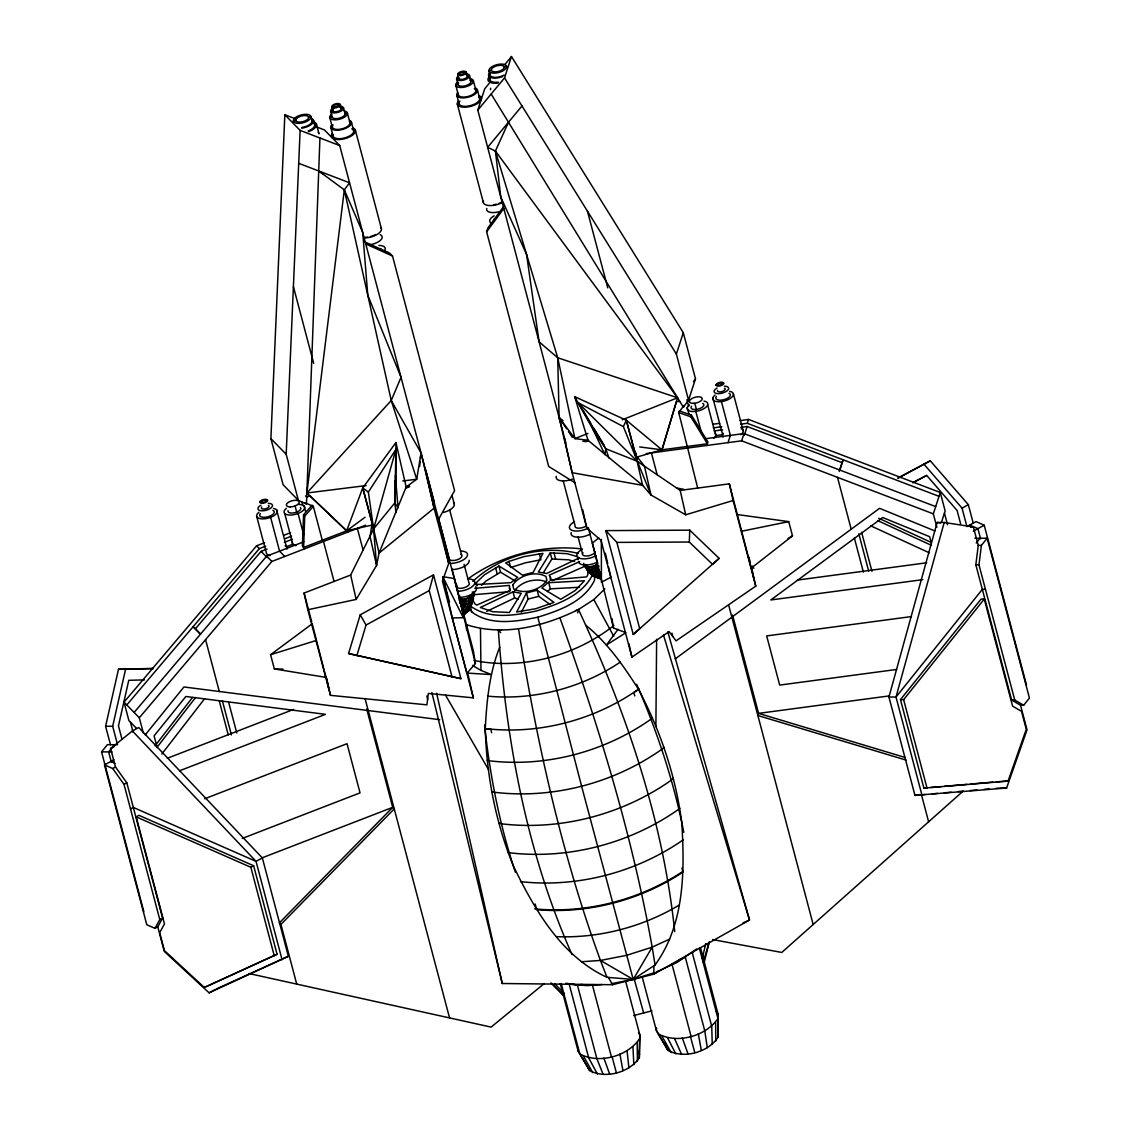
<?xml version="1.0" encoding="UTF-8"?>
<svg xmlns="http://www.w3.org/2000/svg" width="1131" height="1131" viewBox="0 0 1131 1131"><rect width="100%" height="100%" fill="white"/><g stroke="black" fill="none" stroke-linecap="round" stroke-linejoin="round"><path stroke-width="1.5" d="M653.888 965.803L653.817 974.13L612.606 984.719L502.263 983.518L431.872 692.511M655.895 726.611L656.63 639.284M560.255 983.617L577.998 1050.685L589.576 1070.548C605.339 1079.172 629.43 1072.612 639.326 1057.768L639.807 1034.808L625.613 981.157M642.196 976.901L656.39 1030.553L667.969 1050.416C683.746 1059.026 707.836 1052.48 717.733 1037.636L718.213 1014.677L700.471 947.608M639.326 1057.768L639.807 1034.808L638.563 1032.603M611.263 983.716L633.204 979.432L655.061 964.983C684.707 924.225 684.736 871.082 681.809 822.93C675.773 776.191 660.476 730.81 638.45 689.231C623.534 665.848 607.446 642.634 585.618 625.118M396.006 512.64L394.804 502.913L395.935 449.403L368.367 492.084L373.598 528.926L376.566 565.472L356.152 599.43L307.83 609.736L304.069 593.054L350.652 575.043L373.598 528.926L395.935 449.403M394.719 494.049L395.044 480.322M334.069 581.447L323.494 541.495L322.278 540.25L313.329 506.434L312.114 505.189L303.546 514.732L302.387 546.216L304.833 548.719M319.932 137.996L306.473 504.044L305.243 502.786L313.329 506.434L304.762 515.99L303.603 547.461L349.861 529.577M689.754 530.17L719.16 558.375L712.544 564.341L689.288 542.032L689.754 530.17L605.764 530.609L633.233 634.434L639.722 628.794L616.876 542.399L605.764 530.609M306.473 504.044L298.386 500.383L283.103 484.732L270.903 438.63L284.842 114.754L296.393 119.179M298.386 500.383L286.185 454.28L300.125 130.404L284.842 114.754M368.367 492.084L362.754 487.913L373.598 528.926L394.804 502.913L395.977 481.014L395.935 442.56L362.754 487.913L346.623 530.821L347.839 532.079M473.253 600.914L473.536 596.56L472.32 591.951M510.024 591.046L509.374 585.406L474.751 588.318M579.666 561.669L549.185 575.184L550.415 577.39L550.26 579.949L586.621 576.895L587.724 574.944L588.106 569.133M594.765 575.665L594.468 580.401C583.978 601.848 559.209 610.613 537.833 617.187C516.358 621.583 490.571 626.107 471.726 611.928L469.436 607.856M578.153 1048.126L577.998 1050.685L587.187 1066.377M656.56 1027.994L656.39 1030.553L667.969 1050.416M717.733 1037.636L718.213 1014.677L716.347 1011.368M499.704 647.186C489.341 673.016 486.74 701.008 485.27 728.562C486.57 775.583 495.675 822.562 513.446 866.162C534.709 909.734 561.061 956.077 606.979 977.325L633.204 979.432L654.58 972.589M459.667 601.07C461.547 603.389 473.96 606.81 470.878 602.144M597.62 563.62L596.73 564.482L597.352 565.938L591.824 569.543L587.342 569.953L587.555 567.748M419.629 466.538L420.152 461.434M420.506 458.041L421.043 452.937L391.241 400.501L344.319 189.852L318.716 170.965L322.802 173.863M460.685 599.458L459.808 599.656L459.327 597.62C460.317 602.851 469.393 602.201 472.673 599.402L472.362 598.129M298.711 163.302L349.564 182.798L344.319 189.852L306.883 492.989L346.623 530.821L372.693 524.925L362.754 487.913M975.827 564.779L978.244 545.411L973.367 526.975L944.201 522.465L937.118 522.451L888.938 697.007L914.951 795.362L1006.604 788.01L1027.033 729.834L1020.53 705.235L1011.609 700.018L975.827 564.779L978.965 564.779L1014.747 700.018L1023.682 705.249L1029.436 698.053L987.151 538.229L974.908 538.229M978.965 564.779L981.397 545.411L987.151 538.229M466.523 629.67L466.58 625.061L339.724 145.588L324.441 129.924L316.199 126.771M307.83 609.736L330.492 695.353L426.91 704.839L428.38 693.43L473.338 697.855L467.725 672.945M459.285 600.49L459.497 599.034M472.023 603.841L472.744 598.751M578.012 402.65L637.163 461.236L680.198 490.402L729.354 483.842L733.114 500.51L685.697 514.803L650.961 494.996L623.365 426.599L578.012 402.65L605.764 448.738L604.887 454.676L593.464 430.303L574.661 396.656L626.305 420.223L661.988 449.827L661.437 451.538M371.915 524.402L370.063 536.617L376.566 565.472L379.055 553.031L406.17 487.009L416.717 479.233L421.043 452.937L434.092 508.158L448.724 563.478L442.433 581.051L473.338 697.855M709.349 941.727L704.09 962.933M110.47 744.707L105.593 726.272L118.486 669.298L153.208 668.407M117.101 743.039L112.676 726.272L125.569 669.312L153.335 668.591M601.084 579.1L593.733 576.4L593.789 575.425M577.672 612.917L578.492 609.51L593.817 599.571L604.887 588.883M702.266 958.183L705.815 943.622M452.075 676.988L429.229 590.594L433.498 574.845L360.224 614.812L348.588 653.548L460.967 678.671L433.498 574.845M944.201 522.465L896.006 697.021L922.034 795.376M703.228 962.255L709.109 942.264M356.845 655.683L366.048 625.047L429.229 590.594M598.271 577.545L598.002 578.422L600.179 572.201L596.221 569.741L594.015 565.967L589.067 566.928L585.278 565.26L587.342 569.953M751.253 566.603L755.762 586.141L676.041 640.853L669.1 631.607L631.918 657.125L601.013 540.335L586.791 528.021L572.159 472.701L563.181 432.848L477.791 110.117L484.732 88.769L489.186 83.397M477.791 110.117L504.539 77.912L511.481 56.55L683.294 332.726L695.494 378.828L688.553 400.19L683.364 407.245L491.165 94.014M575.184 482.909L548.705 466.467L486.627 231.855L487.899 227.939L504.073 205.941M636.004 454.153L636.301 453.262M688.553 400.19L676.366 354.074L683.294 332.726M683.364 407.245L683.93 405.534L678.741 412.589L697.7 488.069M690.857 416.83L691.409 415.119L679.293 410.878L678.741 412.589L690.857 416.83L707.384 443.762L658.567 450.294M706.833 445.473L707.949 442.051L691.409 415.119M728.011 442.645L730.372 435.378L721.422 401.576M646.183 453.588L741.639 440.821L744 433.569L935.69 506.589M740.508 424.224L747.322 423.305L748.566 419.46L940.271 492.494L945.148 510.943L941.43 522.395M744.297 435.308L747.153 426.514L842.044 462.664L839.188 471.457M839.838 470.086L843.175 459.822L842.044 462.664M936.878 527.272L933.329 513.856L940.271 492.494M1008.074 781.069L1026.269 729.283L1021.519 711.328L1012.584 706.112L984.267 599.062L981.114 599.048L900.474 699.622L923.886 788.109L1008.074 781.069L996.312 781.818M472.065 603.36L469.874 608.224L462.296 604.802L460.967 603.926L461.674 599.161L459.709 598.299L458.875 595.118M467.895 609.948L471.684 602.781M469.874 608.224L471.542 604.194L472.207 594.312L472.673 599.402M366.161 485.567L306.883 492.989L391.241 400.501L401.038 377.302L367.787 295.177L362.726 232.505L344.319 189.852M636.711 456.217L644.458 466.142L650.961 494.996L642.606 485.34L636.202 457.263L661.988 449.827L677.568 397.787L557.71 357.749L539.105 341.845L526.565 254.404L500.793 197.048L495.42 151.059L508.483 122.233L506.985 125.414M623.365 426.599L626.305 420.223L636.258 457.249M526.481 592.927L516.697 611.984L535.684 608.732L553.992 602.399L537.154 590.198L526.481 592.927L528.106 599.077L521.334 612.267M113.863 759.806L104.504 764.909L146.79 924.748L154.975 928.339L159.782 919.588L162.595 918.061L126.813 782.822L115.489 766.988L110.612 748.552L132.384 730.951L138.689 727.516L262.35 857.934L288.377 956.289L209.094 992.834L164.278 951.397L157.774 926.812L162.595 918.061M438.588 519.27L454.591 490.642L392.514 256.03L389.714 253.16L364.521 241.78M459.384 596.815L459.865 595.952M476.321 582.635L475.218 584.586L510.943 582.663L517.715 577.361L498.927 566.051L484.379 574.859L476.321 582.635L477.141 585.717M473.536 596.56L474.638 594.609L473.832 591.541M514.407 591.103C520.811 581.348 535.938 577.489 546.513 581.885M549.482 581.32L541.919 587.993L560.707 599.303L575.255 590.495L584.416 580.769L548.705 582.691L550.33 588.841L547.475 591.584M592.842 574.265C582.352 595.712 557.583 604.477 536.207 611.037C514.732 615.434 488.945 619.958 470.1 605.778L471.726 611.928M561.174 983.489L579.807 1053.894C598.681 1064.299 627.691 1056.51 639.552 1038.654M658.256 1033.847C677.186 1044.238 706.027 1036.222 717.959 1018.508L699.34 948.004M581.433 961.746L600.448 960.445L633.204 979.432L652.177 947.156L669.679 939.083M625.712 632.809L606.428 645.023L618.091 629.26M578.252 559.746L577.446 556.664L566.942 553.653L550.246 552.875L538.328 572.074L546.626 573.502L579.256 557.866M543.615 572.314L551.871 559.025L550.246 552.875M587.017 569.402C589.689 578.153 596.56 569.967 599.077 566.108M469.832 607.262C470.383 613.893 464.657 611.291 462.395 607.587L464.657 603.53L464.728 599.161L471.669 595.966M467.273 611.829L470.242 607.799M486.627 231.855L503.818 208.472M693.416 381.642L695.494 378.828M155.018 745.852L192.44 697.516M157.096 747.238L195.578 697.516M161.804 754.038L204.612 698.746M143.849 911.713L101.564 751.889L107.318 744.707L117.553 744.707M114.401 744.707L108.647 751.889L111.347 762.096M976.237 543.021L980.068 538.229M900.474 699.622L903.627 699.637L984.267 599.062M145.291 734.853L183.929 686.969L439.719 719.684M504.794 64.608L511.481 56.55M521.999 105.961L487.645 147.341L495.42 151.059L677.568 397.787L622.163 419.827M136.54 728.392L128.906 720.574L124.028 702.125L256.567 545.821L264.64 542.696M126.771 704.952L259.324 548.634L265.785 546.146M200.357 633.728L195.465 628.723L261.077 551.348L267.057 549.03M134.108 712.459L266.662 556.155L303.772 541.791M143.298 732.874L139.311 717.775L271.85 561.471L365.596 525.208M475.43 663.501L466.962 673.27L452.315 617.95L442.772 576.669L454.266 578.521L475.43 663.501L473.366 650.876L466.58 625.061M296.718 984.097L280.926 924.409L394.238 808.905L392.711 807.336L366.698 708.981M472.857 581.419C499.987 555.731 542.088 544.364 578.379 553.441M481.41 585.448L486.005 581.009L500.552 572.201L515.015 580.896M613.921 625.457C575.594 655.839 522.211 670.216 474.03 660.476M652.446 717.775L651.018 719.16C604.562 751.945 545.552 767.525 489.016 760.767L487.15 760.23M663.954 747.223L661.805 749.302C613.822 783.175 552.847 799.264 494.445 792.28L491.646 791.474M673.284 778.269L671.319 780.164C622.587 814.518 560.693 830.861 501.386 823.806L498.813 823.071M679.816 808.241L678.883 809.132C630.221 843.486 568.384 859.814 509.134 852.732L507.932 852.378M691.847 952.981L694.165 950.733M696.753 948.881L677.045 962.467L656.22 972.066M962.849 791.361L781.761 952.458L712.629 939.564M633.233 634.434L719.16 558.375M461.561 610.57L465.293 606.485L466.41 598.836M462.438 611.942C466.693 608.945 469.308 603.502 468.05 598.313M463.173 614.557L463.922 615.066L463.639 614.105C469.04 610.302 472.362 603.403 470.779 596.829M463.668 614.995L466.933 611.277M463.922 615.066L467.372 611.758M594.058 576.329L589.873 573.106L593.733 576.4L595.33 575.057L598.921 569.713L595.5 565.274L596.73 564.482M544.28 983.546L491.108 1027.104L248.834 973.508M598.78 537.974L592.333 543.064L613.511 628.044L625.542 632.54M737.483 514.577L788.731 521.631L792.492 535.854L751.253 568.144L729.354 483.842M270.578 654.708L312.213 623.789L325.968 677.37L274.338 668.93L270.578 654.708L316.213 640.485M365.044 517.263L346.623 530.821L309.979 495.873M675.15 658.949L879.565 508.314L934.955 530.962M658.61 970.963L653.817 974.13L749.514 920.012L667.827 631.918M469.068 578.082C501.57 555.151 542.852 544.251 582.408 548.987M620.311 662.087C581.871 687.931 533.874 700.57 487.715 696.145M636.626 684.269L638.775 689.019C594.652 720.15 538.596 734.952 484.888 728.534L484.591 725.084M638.874 689.246L633.798 692.554L634.788 695.918M683.237 839.838C636.442 872.383 577.277 887.976 520.543 881.629M683.152 871.238C640.005 899.894 586.296 913.834 534.666 908.872M682.771 872.241C640.344 900.29 587.696 914.131 536.971 909.677M679.123 905.139C642.549 927.024 599.02 938.405 556.41 936.652M788.067 538.427L792.492 535.854M110.612 748.552L114.401 746.474M104.504 764.909L112.69 768.515L115.489 766.988M159.782 919.588L124.014 784.363L126.813 782.822M130.517 808.948L133.317 807.421L256.044 861.37L282.071 959.724M136.172 816.865L138.972 815.338L253.641 865.752L277.053 954.239L204.315 987.49L164.433 950.62L159.683 932.665L164.49 923.914L136.172 816.865L250.842 867.279L274.253 955.766M897.957 478.159L930.304 460.812L968.348 504.695L973.226 523.13M262.35 857.934L256.044 861.37L132.384 730.951M250.842 867.279L253.641 865.752M154.975 928.339L157.774 926.812M1026.496 685.033L984.21 525.208L976.025 521.603L966.92 526.579L962.043 508.13L968.348 504.695M973.31 531.16L984.21 525.208M204.315 987.49L277.053 954.239M209.094 992.834L215.399 989.385M898.141 477.989L930.304 460.812M913.989 482.131L926.388 475.515M912.731 482.824L926.685 475.388L957.095 510.477L960.615 523.809M513.007 591.866L480.378 607.488L492.692 611.701L509.388 612.493L521.306 593.294L513.007 591.866L514.633 598.002L518.337 599.077M486.669 611.404L514.633 598.002M509.035 561.386L505.642 562.955L522.48 575.17L533.153 572.427L542.937 553.384L523.95 556.622L509.035 561.386L510.661 567.536L525.576 562.771L540.887 559.774L539.261 553.639M594.015 565.967L595.5 565.274M466.071 624.538C503.323 636.923 544.35 626.348 578.492 609.51C625.924 711.342 663.063 819.438 674.726 931.647M678.784 960.12L685.937 956.826M216.982 988.664L288.377 956.289M552.409 580.627L584.501 566.405L588.417 571.339M743.067 922.882L749.514 920.012L663.473 635M309.852 495.83L306.727 497.159L305.497 495.915M575.439 610.74L578.492 609.51M587.936 433.427L574.901 438.616L559.11 417.48L557.71 357.749L495.42 151.059M284.008 535.203L290.469 532.715M285.139 538.653L291.6 536.151M284.348 542.343L292.42 539.233M285.125 545.891A10.631 4.708 -14.8 0 1 286.397 546.725L292.858 544.237L284.715 513.502M167.374 758.251L293.579 709.42M179.589 770.762L325.474 714.34L185.866 696.484L154.099 735.857L157.223 747.704M204.697 798.755L347.019 743.689L360.04 792.873L242.246 838.439M261.841 857.962L392.711 807.336L279.399 922.854L280.926 924.409M409.648 486.655L406.368 487.913L395.935 442.56M550.005 604.477L538.78 596.334L528.106 599.077M559.972 618.049C598.624 725.282 632.031 834.819 652.177 947.156L626.659 955.313L600.448 960.445C561.273 853.212 536.617 741.229 518.493 628.709M406.17 487.009L409.507 486.019M333.914 106.272L331.765 106.823L332.783 110.668L330.634 111.22L332.161 116.988A6.645 2.941 -14.8 0 0 340.092 117.963A6.645 2.941 -14.8 0 0 344.658 112.987M338.211 105.169A2.22 0.975 -14.8 0 0 334.804 105.169A2.22 0.975 -14.8 0 0 335.172 106.823A2.22 0.975 -14.8 0 0 338.211 105.169L340.36 104.618L341.378 108.463L343.513 107.912L345.04 113.68L347.401 113.072L349.946 122.671L351.444 122.289L353.678 130.744M459.879 73.925L457.73 74.476L458.748 78.322L456.599 78.873L458.126 84.627L455.765 85.235L458.309 94.848L456.797 95.23L459.03 103.684M464.162 72.822A2.22 0.975 -14.8 0 0 460.755 72.822A2.22 0.975 -14.8 0 0 461.137 74.476A2.22 0.975 -14.8 0 0 464.162 72.822L466.311 72.271L467.329 76.116L469.478 75.565L471.005 81.333L473.366 80.725L475.897 90.324L477.409 89.943L479.643 98.397M293.367 121.088L295.728 120.494M308.607 117.186A6.645 2.941 -14.8 0 0 298.386 117.172A6.645 2.941 -14.8 0 0 299.517 122.148A6.645 2.941 -14.8 0 0 308.607 117.186L310.968 116.578L312.085 120.805L313.598 120.409L314.715 124.636M491.349 70.249L488.988 70.857L490.105 75.084L488.606 75.466L489.723 79.693M504.228 66.941A6.645 2.941 -14.8 0 0 494.007 66.927A6.645 2.941 -14.8 0 0 495.124 71.917A6.645 2.941 -14.8 0 0 504.228 66.941L506.589 66.333A9.09 4.029 -14.8 0 0 492.621 66.319A9.09 4.029 -14.8 0 0 494.162 73.133A9.09 4.029 -14.8 0 0 506.589 66.333M332.161 116.988L329.8 117.582L332.344 127.195L330.846 127.577L333.079 136.031M259.833 502.291L261.558 501.853M265.856 500.75A2.22 0.975 -14.8 0 0 262.449 500.75A2.22 0.975 -14.8 0 0 262.816 502.404A2.22 0.975 -14.8 0 0 265.856 500.75L267.566 500.312A3.987 1.767 -14.8 0 0 261.431 500.298A3.987 1.767 -14.8 0 0 262.109 503.281A3.987 1.767 -14.8 0 0 267.566 500.312M715.965 385.148L717.69 384.71M721.988 383.607A2.22 0.975 -14.8 0 0 718.581 383.607A2.22 0.975 -14.8 0 0 718.948 385.261A2.22 0.975 -14.8 0 0 721.988 383.607L723.699 383.169A3.987 1.767 -14.8 0 0 717.563 383.155A3.987 1.767 -14.8 0 0 718.242 386.138A3.987 1.767 -14.8 0 0 723.699 383.169M633.671 1015.553L651.993 1010.845M582.875 441.415L588.007 440.298L642.606 485.34L572.159 472.701L559.11 417.48L563.082 420.718M741.484 531.259L788.731 521.631M584.784 441.684L588.29 441.189L574.661 396.656L576.457 399.611M712.799 424.252L719.613 423.333M740.056 420.605L748.566 419.46M713.265 427.857L721.776 426.726M714.071 430.939L722.582 429.794M740.833 427.362L747.153 426.514M704.825 438.8L744 433.569M797.355 580.076L926.685 562.786M922.882 579.638L770.833 599.953L882.717 517.517L929.611 536.688L931.407 543.46M911.487 616.565L766.677 635.919L779.683 685.089L896.586 669.467M889.079 695.933L758.576 713.378L757.869 715.513L906.087 760.103M402.777 480.986L416.717 479.233L391.241 400.501M572.06 954.677C526.664 852.562 506.207 741.045 498.347 630.094L501.613 629.698M679.759 401.364L676.409 401.689L661.988 449.827L639.623 446.957M923.886 788.109L927.335 787.812M930.785 787.515L941.133 786.611M944.583 786.314L966.991 784.363M970.44 784.066L992.862 782.115M914.951 795.362L925.314 794.471M932.213 793.863L937.387 793.411M944.286 792.817L951.199 792.209M958.098 791.615L963.273 791.163M970.186 790.569L977.085 789.961M983.984 789.367L989.158 788.915M996.072 788.307L1006.604 788.01M474.638 594.609L509.275 591.697M551.871 559.025L568.568 559.803L574.562 561.527M461.674 599.161L464.728 599.161M582.621 984.479L576.626 984.889L565.853 983.235M601.961 984.564L586.947 985.61L566.843 984.012M550.33 588.841L579.242 587.286M144.429 679.901L128.764 680.311L118.458 725.848L121.978 739.193M452.315 617.95L463.328 617.724L442.772 576.669M616.876 542.399L689.288 542.032M970.539 526.975L973.367 526.975M978.244 545.411L981.397 545.411M985.483 589.378L982.33 589.364L896.006 697.021L888.938 697.007M118.486 669.298L125.569 669.312M1011.609 700.018L1014.747 700.018M1020.53 705.235L1023.682 705.249M105.593 726.272L112.676 726.272M101.564 751.889L112.082 751.903M274.338 668.93L282.976 669.1M466.764 673.072L491.405 674.571L480.972 670.4L472.546 665.452M484.916 728.788L490.854 729.255L491.646 732.676M588.007 440.298L574.901 438.616L557.71 357.749M937.118 522.451L940.554 522.989M601.056 577.149C595.57 576.315 590.651 572.286 589.067 566.928M600.985 578.195C594.878 577.277 589.392 572.781 587.625 566.815M600.999 578.86L593.634 576.103M348.588 653.548L460.967 678.671M905.097 757.459L758.576 713.378L732.549 615.024M747.322 423.305L939.027 496.339M741.639 440.821L933.329 513.856M300.125 130.404L339.724 145.588M591.612 425.228L593.464 430.303L605.764 448.738L637.163 461.236L626.305 420.223M969.719 525.053L977.905 528.644L980.605 538.851M110.81 761.474L114.895 763.269M365.751 243.943L392.514 256.03M878.759 518.281L931.124 542.371M877.557 520.543L931.492 545.368M870.616 525.788L929.286 552.79M599.628 573.827L594.977 570.929L592.375 566.49M599.105 575.34L593.704 571.975L590.679 566.815M460.967 603.926L459.893 603.12L460.515 598.836M195.465 628.723L193.048 626.786L200.385 634.307M462.395 607.587L461.123 606.428L463.046 602.979L463.102 599.274M550.896 982.896L563.606 995.04M270.903 438.63L286.185 454.28M303.546 514.732L304.762 515.99M284.758 556.48L279.569 551.165L270.62 517.348M256.567 545.821L259.324 548.634M266.662 556.155L271.85 561.471M261.077 551.348L267.185 557.611M554.911 983.899L564.369 993.598M124.028 702.125L139.311 717.775M563.026 995.223L552.974 984.564M498.347 630.094L500.722 632.681M924.013 464.261L962.043 508.13M597.352 565.938L598.356 567.239M588.049 569.911L589.972 572.399M590.636 573.601L586.466 566.475M752.186 566.009L753.868 568.285M112.69 768.515L124.014 784.363M559.11 417.48L566.631 428.79M568.511 431.618L572.272 437.259M394.804 502.913L398.027 507.805L395.383 475.628M504.539 77.912L676.366 354.074M579.143 404.036L580.938 406.99M582.734 409.945L590.792 423.234M593.478 427.659L604.223 445.36M445.586 695.226L488.493 769.603M608.421 977.481L612.606 984.719M360.224 614.812L366.048 625.047M509.219 587.979L510.449 590.17L476.759 605.113L474.949 603.912L472.136 598.921M662.087 1036.378L671.178 1052.523M583.681 1056.524L592.771 1072.669M588.021 1067.805L589.576 1070.548M593.817 599.571L613.737 636.301M597.394 1073.998L588.728 1057.966L569.204 984.196M463.639 614.105L463.145 613.143C467.994 609.722 470.963 603.53 469.549 597.62M667.643 1037.975L675.801 1053.852M674.543 1038.527L681.555 1054.318M585.335 564.468L587.088 568.653M638.775 689.019C658.369 735.178 674.175 783.076 683.803 832.345M603.148 1074.45L596.857 1058.616L577.347 984.847M600.448 960.445L606.979 977.325M682.304 1037.989L688.016 1053.866M603.897 1058.121L609.609 1073.998M605.764 448.738L608.916 457.956M515.411 872.284C499.817 825.715 490.345 777.28 484.888 728.534M535.147 903.994L536.575 909.027M634.237 979.192L643.666 1012.98M633.204 979.432L581.603 786.257L537.833 617.187M690.419 1036.406L694.773 1052.551M612.012 1056.538L616.367 1072.683M944.456 513.078L947.566 524.812M861.61 532.263L871.959 571.367M903.627 699.637L927.038 788.123M858.811 533.79L868.707 571.197M854.4 538.172L863.377 572.088M837.491 477.339L851.205 529.209M921.397 794.528L928.622 821.813M733.397 393.8L743.152 430.685M712.869 397.815L722.624 434.7L715.81 435.605L707.681 404.87M733.114 500.51L755.762 586.141M694.802 403.3L696.427 409.436L695.791 411.359L701.39 432.523M686.913 399.695L688.708 406.467M687.238 407.598L689.048 414.427M728.689 605.212L813.175 924.522M587.441 211.158L607.743 287.868M651.399 452.881L657.196 474.794M564.525 437.951L565.868 443.041M588.374 528.092L597.606 563.012M692.243 952.599L711.752 1026.368L712.233 1044.507M585.505 564.525L586.31 567.606M563.153 480.604L575.085 525.717A6.645 2.941 -14.8 0 0 578.818 528.177A6.645 2.941 -14.8 0 0 586.48 525.731M578.04 536.872L582.451 553.54M583.681 563.323L584.501 566.405M685.273 957.123L704.783 1030.892L707.299 1047.702M457.32 104.123L483.347 202.477M671.97 964.121L691.041 1036.208M553.921 552.621L555.547 558.771M550.415 577.39L551.235 580.457M665.099 1042.641L666.428 1047.659M537.154 590.198L538.78 596.334M638.647 1051.222L639.538 1054.573M498.927 566.051L500.552 572.201M495.548 567.606L497.173 573.756M592.291 984.578L611.362 1056.665M355.403 130.305L381.416 228.66M452.032 495.519L454.266 503.988M449.629 509.756L461.561 554.869M464.078 564.355L468.927 582.705A6.645 2.941 -14.8 0 1 462.678 588.106A6.645 2.941 -14.8 0 1 456.981 585.038M425.878 470.425L434.403 502.645M438.404 517.772L449.459 559.548A6.645 2.941 -14.8 0 0 458.578 559.237A6.645 2.941 -14.8 0 0 460.769 554.346M451.99 569.091L458.451 593.535M443.677 580.062L449.502 602.116M316.426 124.198L318.97 133.797A12.413 5.499 -14.8 0 0 318.249 132.525M293.41 286.68L313.697 363.376M357.354 528.403L363.15 550.302M365.059 698.605L449.544 1017.9M304.083 506.009L305.441 511.127M301.949 502.178L302.854 505.557M303.674 534.666L298.075 513.502L296.69 512.103L295.064 505.953M304.069 593.054L311.76 622.078M276.643 509.841L286.397 546.725M256.652 516.245L266.407 553.116A10.631 4.708 -14.8 0 0 270.168 555.604M228.716 702.492L236.789 733.015M222.397 700.867L231.403 734.881M205.573 639.623L219.301 691.493M219.244 700.867L228.25 734.867M130.433 722.129L133.09 732.195M681.951 868.085L682.785 871.478M605.339 553.144L607.715 563.464M608.52 566.9L610.896 577.22L601.395 582.267L601.367 539.374M436.623 693.261L502.263 983.518M372.707 524.982L379.055 553.031L434.092 508.158L425.115 468.305M749.005 557.131L750.122 562.093M751.253 567.083L754.25 580.429M680.198 490.402L685.697 514.803M634.76 451.057L635.466 454.252M671.955 633.12L672.691 636.414M628.907 643.737L631.918 657.125M582.677 509.756L586.791 528.021M439.747 523.639L448.724 563.478M426.882 696.06L427.631 699.34M350.652 575.043L356.152 599.43M326.732 678.685L330.492 695.353M325.968 676.31L328.98 689.641M698.308 1033.875L701.347 1050.445M619.901 1054.021L622.941 1070.576M611.942 618.572L613.511 628.044M652.177 947.156L655.061 964.983M627.041 1050.727L628.893 1067.834M632.95 1046.882L633.827 1064.639M480.972 670.4L480.477 628.68M715.626 1022.636L715.782 1041.071M637.22 1042.768L637.375 1061.203M595.217 551.843A6.645 2.941 -14.8 0 1 586.961 555.985A6.645 2.941 -14.8 0 1 582.932 552.691M475.501 87.992A10.631 4.708 -14.8 0 1 468.135 97.181A10.631 4.708 -14.8 0 1 457.659 92.572M702.719 403.371A6.645 2.941 -14.8 0 1 698.11 409.111A6.645 2.941 -14.8 0 1 691.564 406.227M470.157 78.605A9.09 4.029 -14.8 0 1 471.415 84.161A9.09 4.029 -14.8 0 1 458.96 87.356A9.09 4.029 -14.8 0 1 457.716 81.8M474.285 88.67A9.09 4.029 -14.8 0 1 469.125 96.177A9.09 4.029 -14.8 0 1 458.38 93.746M588.53 527.965A12.413 5.499 -14.8 0 1 571.664 530.227A12.413 5.499 -14.8 0 1 574.421 521.759M704.019 401.109A10.631 4.708 -14.8 0 1 705.475 407.612A10.631 4.708 -14.8 0 1 690.914 411.359A10.631 4.708 -14.8 0 1 689.443 404.856M715.273 433.23A10.631 4.708 -14.8 0 1 713.604 438.347M479.021 97.294A10.631 4.708 -14.8 0 1 469.026 105.946A10.631 4.708 -14.8 0 1 459.893 101.027M465.689 73.897A6.645 2.941 -14.8 0 1 468.686 77.516A6.645 2.941 -14.8 0 1 459.398 80.485A6.645 2.941 -14.8 0 1 458.027 76.357M469.817 80.117A6.645 2.941 -14.8 0 1 465.209 85.857A6.645 2.941 -14.8 0 1 458.663 82.973M479.148 95.683A12.413 5.499 -14.8 0 1 470.553 106.399A12.413 5.499 -14.8 0 1 458.324 101.027M502.418 202.491A12.413 5.499 -14.8 0 1 489.002 205.531A12.413 5.499 -14.8 0 1 483.432 200.979M572.484 479.12A12.413 5.499 -14.8 0 1 556.282 476.321M494.388 220.941A6.645 2.941 -14.8 0 1 494.544 218.594M466.538 75.31A4.439 1.965 -14.8 0 1 464.021 78.972A4.439 1.965 -14.8 0 1 458.776 77.785M590.156 534.115A12.413 5.499 -14.8 0 1 576.739 537.14A12.413 5.499 -14.8 0 1 571.169 532.602M741.243 428.748A10.631 4.708 -14.8 0 1 740.862 434.714M723.161 437.075A10.631 4.708 -14.8 0 1 723.402 433.329M724.377 386.166A7.535 3.336 -14.8 0 1 727.417 390.577A7.535 3.336 -14.8 0 1 716.248 393.447A7.535 3.336 -14.8 0 1 717.082 388.032M729.043 393.192A7.535 3.336 -14.8 0 1 723.826 399.71A7.535 3.336 -14.8 0 1 716.404 396.444M491.688 223.387A11.084 4.906 -14.8 0 1 494.148 215.837M724.504 388.202A3.987 1.767 -14.8 0 1 722.242 391.496A3.987 1.767 -14.8 0 1 717.521 390.435M498.474 211.865A11.084 4.906 -14.8 0 1 486.754 208.5M501.655 202.166A11.084 4.906 -14.8 0 1 499.181 203.311M496.438 204.188A11.084 4.906 -14.8 0 1 493.625 204.725M729.636 391.326A10.631 4.708 -14.8 0 1 731.107 397.829A10.631 4.708 -14.8 0 1 716.531 401.576A10.631 4.708 -14.8 0 1 715.075 395.072M595.91 555.816A12.413 5.499 -14.8 0 1 579.058 558.021A12.413 5.499 -14.8 0 1 581.914 549.539M597.536 561.966A12.413 5.499 -14.8 0 1 578.506 561.881M498.361 82.167A10.631 4.708 -14.8 0 1 490.585 77.035M502.574 76.583A10.631 4.708 -14.8 0 1 491.363 77.714A10.631 4.708 -14.8 0 1 489.469 72.808M498.078 83.03A12.413 5.499 -14.8 0 1 489.016 77.035M490.543 89.745A12.413 5.499 -14.8 0 1 490.642 88.246M504.073 75.098A9.09 4.029 -14.8 0 1 494.247 77.318A9.09 4.029 -14.8 0 1 490.175 73.982M676.465 488.125A42.822 38.383 -12.7 0 1 684.213 489.511M298.655 504.44A10.631 4.708 -14.8 0 1 303.433 510.222A10.631 4.708 -14.8 0 1 288.575 514.973A10.631 4.708 -14.8 0 1 286.383 508.37M339.738 106.243A6.645 2.941 -14.8 0 1 342.424 110.145A6.645 2.941 -14.8 0 1 332.556 112.676A6.645 2.941 -14.8 0 1 333.292 107.897M349.422 121.738A9.09 4.029 -14.8 0 1 340.869 129.118A9.09 4.029 -14.8 0 1 333.079 124.933M344.206 110.951A9.09 4.029 -14.8 0 1 345.45 116.507A9.09 4.029 -14.8 0 1 333.009 119.702A9.09 4.029 -14.8 0 1 331.751 114.146M453.545 502.715A12.413 5.499 -14.8 0 1 443.465 512.442M349.55 120.338A10.631 4.708 -14.8 0 1 342.184 129.528A10.631 4.708 -14.8 0 1 331.708 124.919M351.783 128.793A10.631 4.708 -14.8 0 1 345.747 137.6A10.631 4.708 -14.8 0 1 333.164 134.759M385.911 251.746A12.413 5.499 -14.8 0 1 387.41 252.722M353.183 128.029A12.413 5.499 -14.8 0 1 344.587 138.745A12.413 5.499 -14.8 0 1 332.373 133.373M380.695 227.373A12.413 5.499 -14.8 0 1 377.683 234.117A12.413 5.499 -14.8 0 1 364.436 237.934M300.45 507.409A6.645 2.941 -14.8 0 1 295.05 512.626A6.645 2.941 -14.8 0 1 288.023 510.604M295.983 545.609A10.631 4.708 -14.8 0 1 292.321 541.848M287.02 547.828A10.631 4.708 -14.8 0 1 286.935 549.115M273.504 508.469A10.631 4.708 -14.8 0 1 274.974 514.973A10.631 4.708 -14.8 0 1 260.399 518.719A10.631 4.708 -14.8 0 1 258.942 512.216M272.91 510.335A7.535 3.336 -14.8 0 1 267.694 516.853A7.535 3.336 -14.8 0 1 260.271 513.587M268.245 503.309A7.535 3.336 -14.8 0 1 271.284 507.72A7.535 3.336 -14.8 0 1 260.116 510.59A7.535 3.336 -14.8 0 1 260.95 505.175M339.809 107.431A4.439 1.965 -14.8 0 1 340.643 109.947A4.439 1.965 -14.8 0 1 334.974 111.771A4.439 1.965 -14.8 0 1 333.15 109.566M380.539 248.608A6.645 2.941 -14.8 0 1 380.878 250.092M375.704 234.513A11.084 4.906 -14.8 0 1 370.487 236.535M367.674 237.086A11.084 4.906 -14.8 0 1 364.974 237.27M378.913 245.427A11.084 4.906 -14.8 0 1 384.314 250.955M268.386 505.345A3.987 1.767 -14.8 0 1 265.615 508.78A3.987 1.767 -14.8 0 1 261.685 507.056M380.186 234.64A11.084 4.906 -14.8 0 1 380.61 240.154A11.084 4.906 -14.8 0 1 369.696 244.763M311.689 118.472A10.631 4.708 -14.8 0 1 312.099 123.76A10.631 4.708 -14.8 0 1 301.624 128.185M314.206 121.936A12.413 5.499 -14.8 0 1 308.692 131.663M314.093 123.533A10.631 4.708 -14.8 0 1 308.07 131.04M311.562 119.858A9.09 4.029 -14.8 0 1 301.864 127.435M460.473 551.023A12.413 5.499 -14.8 0 1 466.523 557.215A12.413 5.499 -14.8 0 1 450.548 563.408M469.153 560.269A12.413 5.499 -14.8 0 1 452.174 569.543M458.112 592.036A6.645 2.941 -14.8 0 1 458.606 591.188M467.697 578.874A12.413 5.499 -14.8 0 1 473.847 585.038A12.413 5.499 -14.8 0 1 457.914 591.259M475.699 586.819A12.413 5.499 -14.8 0 1 472.758 593.549A12.413 5.499 -14.8 0 1 459.539 597.408M512.781 584.953L513.672 588.926C524.19 594.666 540.25 590.297 546.853 580.401L545.962 576.442C535.444 570.688 519.383 575.057 512.781 584.953M693.176 403.399A6.645 2.941 -14.8 0 0 702.28 398.437A6.645 2.941 -14.8 0 0 692.059 398.423A6.645 2.941 -14.8 0 0 693.176 403.399M460.246 75.579A4.439 1.965 -14.8 0 0 466.311 72.271A4.439 1.965 -14.8 0 0 459.497 72.271A4.439 1.965 -14.8 0 0 460.246 75.579M290.116 506.914A6.645 2.941 -14.8 0 0 299.22 501.952A6.645 2.941 -14.8 0 0 288.999 501.938A6.645 2.941 -14.8 0 0 290.116 506.914M334.295 107.94A4.439 1.965 -14.8 0 0 340.36 104.618A4.439 1.965 -14.8 0 0 333.546 104.618A4.439 1.965 -14.8 0 0 334.295 107.94M298.542 123.364A9.09 4.029 -14.8 0 0 310.968 116.578A9.09 4.029 -14.8 0 0 297.001 116.564A9.09 4.029 -14.8 0 0 298.542 123.364"/></g></svg>
